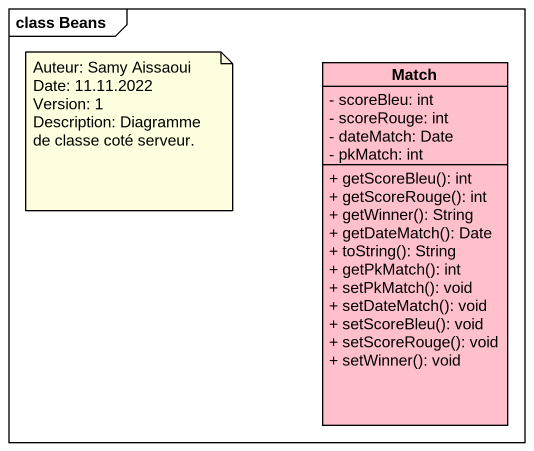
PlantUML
@startuml
mainframe class Beans
hide circle
hide empty members
skinparam classAttributeIconSize 0
class Match #FFC0CB {
  - scoreBleu: int
  - scoreRouge: int
  - dateMatch: Date
  - pkMatch: int
  + getScoreBleu(): int
  + getScoreRouge(): int
  + getWinner(): String
  + getDateMatch(): Date
  + toString(): String
  + getPkMatch(): int
  + setPkMatch(): void
  + setDateMatch(): void
  + setScoreBleu(): void
  + setScoreRouge(): void
  + setWinner(): void
}
note as N1
  Auteur: Samy Aissaoui
  Date: 11.11.2022
  Version: 1
  Description: Diagramme de classe coté serveur.
end note
@enduml
